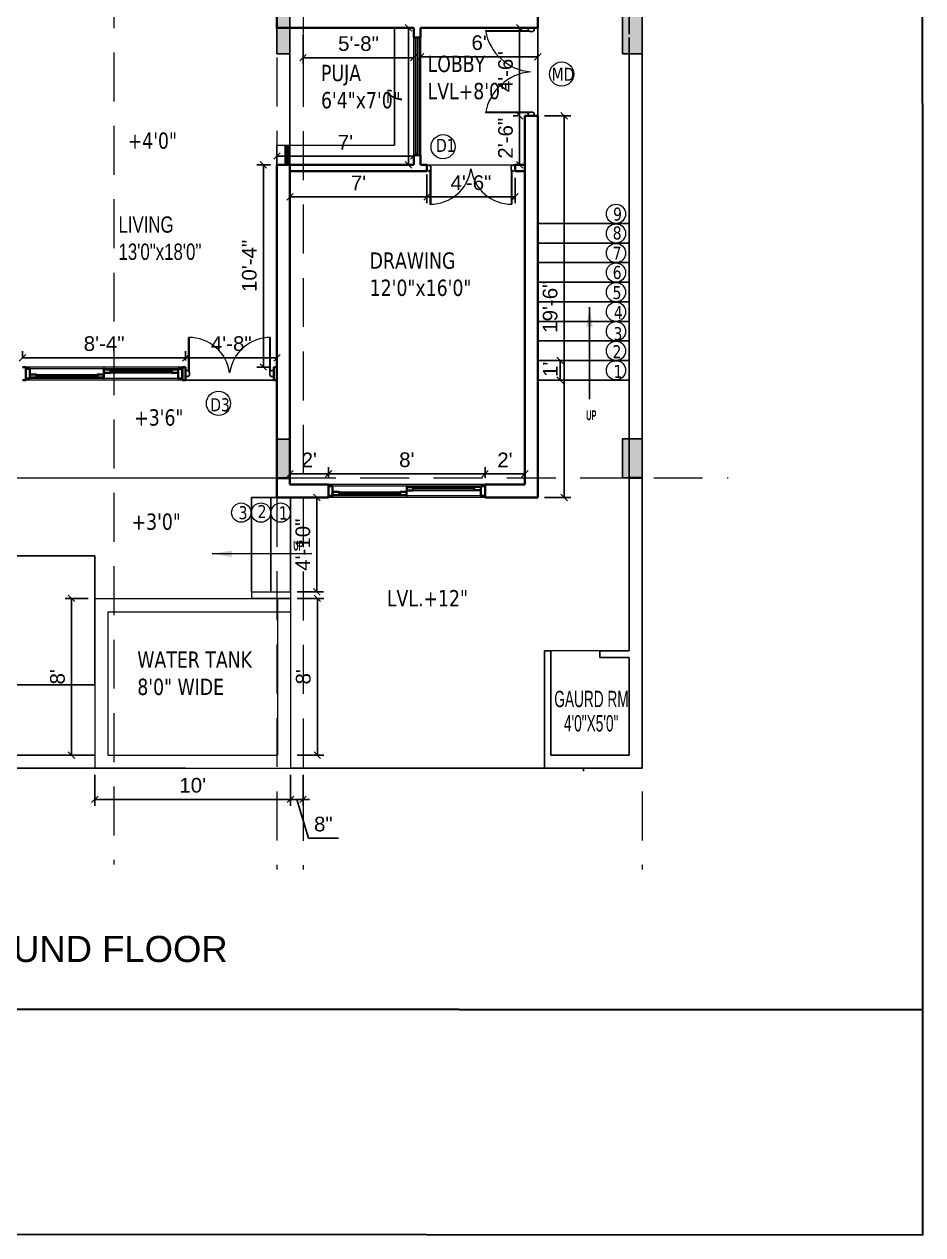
# Model space of a CAD drawing. Header units: inches. Extents: x 127248 to 130601, y 247968 to 250486.
# Drawn here: x 128911 to 129462, y 249098 to 249840 of the extents above; entities that cross this region are included whole.
import ezdxf

# ---------------------------------------------------------------- set-up
doc = ezdxf.new("R2010")
doc.units = ezdxf.units.IN
doc.header["$LTSCALE"] = 10
doc.header["$MEASUREMENT"] = 0
doc.header["$PDMODE"] = 35
doc.linetypes.add('DASHED2', pattern=[0.375, 0.25, -0.125])
doc.layers.get('0').update_dxf_attribs({"linetype": 'CONTINUOUS'})
doc.layers.get('Defpoints').update_dxf_attribs({"linetype": 'CONTINUOUS'})
doc.layers.add('dimn', color=250, linetype='CONTINUOUS')
doc.layers.add('PRESENT', color=254, linetype='CONTINUOUS')
doc.layers.add('DOOR', color=7, linetype='CONTINUOUS', lineweight=15, true_color=0x994d00)
for name, color, linetype, lineweight in [('elevation wall', 255, 'CONTINUOUS', 5), ('FACE LINE', 254, 'CONTINUOUS', 15), ('FORMATE LINE', 78, 'CONTINUOUS', 70), ('Frame', 35, 'CONTINUOUS', 25), ('l. trees plan', 94, 'CONTINUOUS', 18), ('TEXT', 254, 'CONTINUOUS', 25), ('wall final', 7, 'CONTINUOUS', 35), ('WALL HATCH', 250, 'CONTINUOUS', 35), ('walls', 7, 'CONTINUOUS', 15), ('window', 150, 'CONTINUOUS', 15)]:
    doc.layers.add(name, color=color, linetype=linetype, lineweight=lineweight)
doc.styles.add('10', font='arial.ttf', dxfattribs={"height": 9})
doc.styles.add('atul', font='arial.ttf', dxfattribs={"height": 3})
doc.styles.add('SANJAY', font='impact.ttf', dxfattribs={"width": 0.9, "height": 18})
doc.dimstyles.new('FOOTING', dxfattribs={"dimscale": 4, "dimtxt": 18, "dimasz": 3, "dimexe": 1, "dimexo": 1, "dimgap": 2, "dimtad": 1, "dimdec": 0, "dimzin": 0, "dimdsep": 46, "dimlunit": 4, "dimtxsty": 'SANJAY', "dimblk": 'ARCHTICK', "dimcen": 0.09, "dimclrd": 8, "dimclre": 8, "dimclrt": 7, "dimaunit": 1, "dimazin": 0, "dimtfac": 1, "dimtdec": 0, "dimtofl": 0, "dimtmove": 0, "dimatfit": 0, "dimfxl": 1, "dimtolj": 1, "dimtzin": 0, "dimlwd": -1, "dimlwe": -1, "dimarcsym": 0})

# ---------------------------------------------------------------- blocks, each defined once
blk = doc.blocks.new('_ArchTick')
at = {"color": 0, "const_width": 0.15}
blk.add_lwpolyline([(-0.5, -0.5), (0.5, 0.5)], dxfattribs=at)
blk = doc.blocks.new('_Oblique')
at = {"color": 0, "linetype": 'ByBlock', "lineweight": -2}
blk.add_line((-0.5, -0.5), (0.5, 0.5), dxfattribs=at)
blk = doc.blocks.new('*D83')
at = {"layer": 'Defpoints', "color": 0, "transparency": 16777216}
for p in [(129225.57, 249633.72), (129239.3, 249633.72), (129225.57, 249621.72)]:
    blk.add_point(p, dxfattribs=at)
at = {"layer": 'dimn', "color": 8, "transparency": 16777216}
for p, q in [((129229.57, 249633.72), (129243.3, 249633.72)), ((129239.3, 249621.72), (129239.3, 249633.72)), ((129229.57, 249621.72), (129243.3, 249621.72))]:
    blk.add_line(p, q, dxfattribs=at)
at = {"layer": 'dimn', "color": 8, "transparency": 16777216, "xscale": 4, "yscale": 4, "zscale": 4}
for p, rotation in [((129239.3, 249633.72), 90), ((129239.3, 249621.72), 270)]:
    blk.add_blockref('_Oblique', p, dxfattribs=dict(at, rotation=rotation))
at = {"layer": 'dimn', "color": 181, "transparency": 16777216, "insert": (129233.27, 249628.31), "char_height": 9, "attachment_point": 5, "rotation": 90, "style": '10'}
blk.add_mtext("\\A1;1'", dxfattribs=at)
blk = doc.blocks.new('frame')
at = {"layer": 'Frame'}
for p, q in [((127209.08, 247586.17), (127209.08, 247583.17)), ((127209.58, 247586.17), (127209.08, 247586.17)), ((127209.58, 247583.17), (127209.08, 247583.17)), ((127209.58, 247586.67), (127209.58, 247586.17)), ((127209.58, 247586.67), (127211.08, 247586.67)), ((127209.58, 247583.17), (127209.58, 247582.67)), ((127211.08, 247582.67), (127209.58, 247582.67)), ((127211.08, 247586.67), (127211.08, 247585.92)), ((127211.08, 247585.92), (127211.58, 247585.92)), ((127211.08, 247583.42), (127211.08, 247582.67)), ((127211.08, 247583.42), (127211.58, 247583.42)), ((127211.58, 247585.92), (127211.58, 247583.42))]:
    blk.add_line(p, q, dxfattribs=at)
blk = doc.blocks.new('*D198')
at = {"layer": 'Defpoints', "color": 0, "transparency": 16777216}
for p in [(129081.57, 249837.72), (129149.57, 249837.72), (129149.57, 249819.38)]:
    blk.add_point(p, dxfattribs=at)
at = {"layer": 'dimn', "color": 8, "transparency": 16777216}
for p, q in [((129081.57, 249833.72), (129081.57, 249815.38)), ((129149.57, 249833.72), (129149.57, 249815.38)), ((129081.57, 249819.38), (129149.57, 249819.38))]:
    blk.add_line(p, q, dxfattribs=at)
at = {"layer": 'dimn', "color": 8, "transparency": 16777216, "xscale": 4, "yscale": 4, "zscale": 4, "rotation": 180}
blk.add_blockref('_Oblique', (129081.57, 249819.38), dxfattribs=at)
at = {"layer": 'dimn', "color": 8, "transparency": 16777216, "xscale": 4, "yscale": 4, "zscale": 4}
blk.add_blockref('_Oblique', (129149.57, 249819.38), dxfattribs=at)
at = {"layer": 'dimn', "color": 181, "transparency": 16777216, "insert": (129115.57, 249827.98), "char_height": 9, "attachment_point": 5, "style": '10'}
blk.add_mtext('\\A1;5\'-8"', dxfattribs=at)
blk = doc.blocks.new('*D199')
at = {"layer": 'Defpoints', "color": 0, "transparency": 16777216}
for p in [(129153.57, 249837.72), (129225.57, 249837.72), (129225.57, 249819.95)]:
    blk.add_point(p, dxfattribs=at)
at = {"layer": 'dimn', "color": 8, "transparency": 16777216}
for p, q in [((129153.57, 249833.72), (129153.57, 249815.95)), ((129225.57, 249833.72), (129225.57, 249815.95)), ((129153.57, 249819.95), (129225.57, 249819.95))]:
    blk.add_line(p, q, dxfattribs=at)
at = {"layer": 'dimn', "color": 8, "transparency": 16777216, "xscale": 4, "yscale": 4, "zscale": 4, "rotation": 180}
blk.add_blockref('_Oblique', (129153.57, 249819.95), dxfattribs=at)
at = {"layer": 'dimn', "color": 8, "transparency": 16777216, "xscale": 4, "yscale": 4, "zscale": 4}
blk.add_blockref('_Oblique', (129225.57, 249819.95), dxfattribs=at)
at = {"layer": 'dimn', "color": 181, "transparency": 16777216, "insert": (129189.57, 249828.54), "char_height": 9, "attachment_point": 5, "style": '10'}
blk.add_mtext("\\A1;6'", dxfattribs=at)
blk = doc.blocks.new('*D200')
at = {"layer": 'Defpoints', "color": 0, "transparency": 16777216}
for p in [(129073.57, 249753.72), (129157.57, 249751.72), (129157.57, 249734.13)]:
    blk.add_point(p, dxfattribs=at)
at = {"layer": 'dimn', "color": 8, "transparency": 16777216}
for p, q in [((129073.57, 249749.72), (129073.57, 249730.13)), ((129157.57, 249747.72), (129157.57, 249730.13)), ((129073.57, 249734.13), (129157.57, 249734.13))]:
    blk.add_line(p, q, dxfattribs=at)
at = {"layer": 'dimn', "color": 8, "transparency": 16777216, "xscale": 4, "yscale": 4, "zscale": 4, "rotation": 180}
blk.add_blockref('_Oblique', (129073.57, 249734.13), dxfattribs=at)
at = {"layer": 'dimn', "color": 8, "transparency": 16777216, "xscale": 4, "yscale": 4, "zscale": 4}
blk.add_blockref('_Oblique', (129157.57, 249734.13), dxfattribs=at)
at = {"layer": 'dimn', "color": 181, "transparency": 16777216, "insert": (129115.57, 249742.63), "char_height": 9, "attachment_point": 5, "style": '10'}
blk.add_mtext("\\A1;7'", dxfattribs=at)
blk = doc.blocks.new('*D201')
at = {"layer": 'Defpoints', "color": 0, "transparency": 16777216}
for p in [(129157.57, 249750.32), (129211.57, 249749.72), (129211.57, 249734.11)]:
    blk.add_point(p, dxfattribs=at)
at = {"layer": 'dimn', "color": 8, "transparency": 16777216}
for p, q in [((129157.57, 249746.32), (129157.57, 249730.11)), ((129211.57, 249745.72), (129211.57, 249730.11)), ((129157.57, 249734.11), (129211.57, 249734.11))]:
    blk.add_line(p, q, dxfattribs=at)
at = {"layer": 'dimn', "color": 8, "transparency": 16777216, "xscale": 4, "yscale": 4, "zscale": 4, "rotation": 180}
blk.add_blockref('_Oblique', (129157.57, 249734.11), dxfattribs=at)
at = {"layer": 'dimn', "color": 8, "transparency": 16777216, "xscale": 4, "yscale": 4, "zscale": 4}
blk.add_blockref('_Oblique', (129211.57, 249734.11), dxfattribs=at)
at = {"layer": 'dimn', "color": 181, "transparency": 16777216, "insert": (129184.57, 249742.71), "char_height": 9, "attachment_point": 5, "style": '10'}
blk.add_mtext('\\A1;4\'-6"', dxfattribs=at)
blk = doc.blocks.new('*D202')
at = {"layer": 'Defpoints', "color": 0, "transparency": 16777216}
for p in [(129214.39, 249783.72), (129217.57, 249783.72), (129217.57, 249753.72)]:
    blk.add_point(p, dxfattribs=at)
at = {"layer": 'dimn', "color": 8, "transparency": 16777216}
for p, q in [((129213.57, 249783.72), (129210.39, 249783.72)), ((129214.39, 249753.72), (129214.39, 249783.72)), ((129213.57, 249753.72), (129210.39, 249753.72))]:
    blk.add_line(p, q, dxfattribs=at)
at = {"layer": 'dimn', "color": 8, "transparency": 16777216, "xscale": 4, "yscale": 4, "zscale": 4}
for p, rotation in [((129214.39, 249783.72), 90), ((129214.39, 249753.72), 270)]:
    blk.add_blockref('_Oblique', p, dxfattribs=dict(at, rotation=rotation))
at = {"layer": 'dimn', "color": 181, "transparency": 16777216, "insert": (129205.79, 249769.99), "char_height": 9, "attachment_point": 5, "rotation": 90, "style": '10'}
blk.add_mtext('\\A1;2\'-6"', dxfattribs=at)
blk = doc.blocks.new('*D203')
at = {"layer": 'Defpoints', "color": 0, "transparency": 16777216}
for p in [(129214.39, 249837.72), (129217.57, 249837.72), (129217.57, 249783.72)]:
    blk.add_point(p, dxfattribs=at)
at = {"layer": 'dimn', "color": 8, "transparency": 16777216}
for p, q in [((129213.57, 249837.72), (129210.39, 249837.72)), ((129214.39, 249783.72), (129214.39, 249837.72)), ((129213.57, 249783.72), (129210.39, 249783.72))]:
    blk.add_line(p, q, dxfattribs=at)
at = {"layer": 'dimn', "color": 8, "transparency": 16777216, "xscale": 4, "yscale": 4, "zscale": 4}
for p, rotation in [((129214.39, 249837.72), 90), ((129214.39, 249783.72), 270)]:
    blk.add_blockref('_Oblique', p, dxfattribs=dict(at, rotation=rotation))
at = {"layer": 'dimn', "color": 181, "transparency": 16777216, "insert": (129205.79, 249810.72), "char_height": 9, "attachment_point": 5, "rotation": 90, "style": '10'}
blk.add_mtext('\\A1;4\'-6"', dxfattribs=at)
blk = doc.blocks.new('*D204')
at = {"layer": 'Defpoints', "color": 0, "transparency": 16777216}
for p in [(129009.57, 249635.42), (128909.57, 249630.95), (129009.57, 249629.72)]:
    blk.add_point(p, dxfattribs=at)
at = {"layer": 'dimn', "color": 8, "transparency": 16777216}
for p, q in [((128909.57, 249634.95), (128909.57, 249639.42)), ((128909.57, 249635.42), (129009.57, 249635.42)), ((129009.57, 249633.72), (129009.57, 249639.42))]:
    blk.add_line(p, q, dxfattribs=at)
at = {"layer": 'dimn', "color": 8, "transparency": 16777216, "xscale": 4, "yscale": 4, "zscale": 4, "rotation": 180}
blk.add_blockref('_Oblique', (128909.57, 249635.42), dxfattribs=at)
at = {"layer": 'dimn', "color": 8, "transparency": 16777216, "xscale": 4, "yscale": 4, "zscale": 4}
blk.add_blockref('_Oblique', (129009.57, 249635.42), dxfattribs=at)
at = {"layer": 'dimn', "color": 181, "transparency": 16777216, "insert": (128959.57, 249644.02), "char_height": 9, "attachment_point": 5, "style": '10'}
blk.add_mtext('\\A1;8\'-4"', dxfattribs=at)
blk = doc.blocks.new('*D205')
at = {"layer": 'Defpoints', "color": 0, "transparency": 16777216}
for p in [(129065.57, 249635.42), (129009.57, 249629.72), (129065.57, 249626.77)]:
    blk.add_point(p, dxfattribs=at)
at = {"layer": 'dimn', "color": 8, "transparency": 16777216}
for p, q in [((129009.57, 249633.72), (129009.57, 249639.42)), ((129009.57, 249635.42), (129065.57, 249635.42)), ((129065.57, 249630.77), (129065.57, 249639.42))]:
    blk.add_line(p, q, dxfattribs=at)
at = {"layer": 'dimn', "color": 8, "transparency": 16777216, "xscale": 4, "yscale": 4, "zscale": 4, "rotation": 180}
blk.add_blockref('_Oblique', (129009.57, 249635.42), dxfattribs=at)
at = {"layer": 'dimn', "color": 8, "transparency": 16777216, "xscale": 4, "yscale": 4, "zscale": 4}
blk.add_blockref('_Oblique', (129065.57, 249635.42), dxfattribs=at)
at = {"layer": 'dimn', "color": 181, "transparency": 16777216, "insert": (129037.57, 249644.02), "char_height": 9, "attachment_point": 5, "style": '10'}
blk.add_mtext('\\A1;4\'-8"', dxfattribs=at)
blk = doc.blocks.new('*D206')
at = {"layer": 'Defpoints', "color": 0, "transparency": 16777216}
for p in [(129057.26, 249753.72), (129065.57, 249753.72), (129065.57, 249629.72)]:
    blk.add_point(p, dxfattribs=at)
at = {"layer": 'dimn', "color": 8, "transparency": 16777216}
for p, q in [((129061.57, 249753.72), (129053.26, 249753.72)), ((129057.26, 249629.72), (129057.26, 249753.72)), ((129061.57, 249629.72), (129053.26, 249629.72))]:
    blk.add_line(p, q, dxfattribs=at)
at = {"layer": 'dimn', "color": 8, "transparency": 16777216, "xscale": 4, "yscale": 4, "zscale": 4}
for p, rotation in [((129057.26, 249753.72), 90), ((129057.26, 249629.72), 270)]:
    blk.add_blockref('_Oblique', p, dxfattribs=dict(at, rotation=rotation))
at = {"layer": 'dimn', "color": 181, "transparency": 16777216, "insert": (129048.66, 249691.72), "char_height": 9, "attachment_point": 5, "rotation": 90, "style": '10'}
blk.add_mtext('\\A1;10\'-4"', dxfattribs=at)
blk = doc.blocks.new('*D207')
at = {"layer": 'Defpoints', "color": 0, "transparency": 16777216}
for p in [(129149.57, 249837.72), (129146.21, 249753.72), (129149.57, 249753.72)]:
    blk.add_point(p, dxfattribs=at)
at = {"layer": 'dimn', "color": 8, "transparency": 16777216}
for p, q in [((129145.57, 249837.72), (129142.21, 249837.72)), ((129146.21, 249837.72), (129146.21, 249753.72)), ((129145.57, 249753.72), (129142.21, 249753.72))]:
    blk.add_line(p, q, dxfattribs=at)
at = {"layer": 'dimn', "color": 8, "transparency": 16777216, "xscale": 4, "yscale": 4, "zscale": 4}
for p, rotation in [((129146.21, 249837.72), 90), ((129146.21, 249753.72), 270)]:
    blk.add_blockref('_Oblique', p, dxfattribs=dict(at, rotation=rotation))
at = {"layer": 'dimn', "color": 181, "transparency": 16777216, "insert": (129137.71, 249795.72), "char_height": 9, "attachment_point": 5, "rotation": 90, "style": '10'}
blk.add_mtext("\\A1;7'", dxfattribs=at)
blk = doc.blocks.new('*D208')
at = {"layer": 'Defpoints', "color": 0, "transparency": 16777216}
for p in [(129065.57, 249753.72), (129149.57, 249759.07), (129149.57, 249753.72)]:
    blk.add_point(p, dxfattribs=at)
at = {"layer": 'dimn', "color": 8, "transparency": 16777216}
for p, q in [((129065.57, 249757.72), (129065.57, 249763.07)), ((129149.57, 249757.72), (129149.57, 249763.07)), ((129065.57, 249759.07), (129149.57, 249759.07))]:
    blk.add_line(p, q, dxfattribs=at)
at = {"layer": 'dimn', "color": 8, "transparency": 16777216, "xscale": 4, "yscale": 4, "zscale": 4, "rotation": 180}
blk.add_blockref('_Oblique', (129065.57, 249759.07), dxfattribs=at)
at = {"layer": 'dimn', "color": 8, "transparency": 16777216, "xscale": 4, "yscale": 4, "zscale": 4}
blk.add_blockref('_Oblique', (129149.57, 249759.07), dxfattribs=at)
at = {"layer": 'dimn', "color": 181, "transparency": 16777216, "insert": (129107.57, 249767.57), "char_height": 9, "attachment_point": 5, "style": '10'}
blk.add_mtext("\\A1;7'", dxfattribs=at)
blk = doc.blocks.new('*D209')
at = {"layer": 'Defpoints', "color": 0, "transparency": 16777216}
for p in [(129097.21, 249564.24), (129073.57, 249557.72), (129097.21, 249557.72)]:
    blk.add_point(p, dxfattribs=at)
at = {"layer": 'dimn', "color": 8, "transparency": 16777216}
for p, q in [((129073.57, 249561.72), (129073.57, 249568.24)), ((129097.21, 249561.72), (129097.21, 249568.24)), ((129073.57, 249564.24), (129097.21, 249564.24))]:
    blk.add_line(p, q, dxfattribs=at)
at = {"layer": 'dimn', "color": 8, "transparency": 16777216, "xscale": 4, "yscale": 4, "zscale": 4, "rotation": 180}
blk.add_blockref('_Oblique', (129073.57, 249564.24), dxfattribs=at)
at = {"layer": 'dimn', "color": 8, "transparency": 16777216, "xscale": 4, "yscale": 4, "zscale": 4}
blk.add_blockref('_Oblique', (129097.21, 249564.24), dxfattribs=at)
at = {"layer": 'dimn', "color": 181, "transparency": 16777216, "insert": (129085.39, 249572.76), "char_height": 9, "attachment_point": 5, "style": '10'}
blk.add_mtext("\\A1;2'", dxfattribs=at)
blk = doc.blocks.new('*D210')
at = {"layer": 'Defpoints', "color": 0, "transparency": 16777216}
for p in [(129193.21, 249564.24), (129097.21, 249557.72), (129193.21, 249557.72)]:
    blk.add_point(p, dxfattribs=at)
at = {"layer": 'dimn', "color": 8, "transparency": 16777216}
for p, q in [((129097.21, 249561.72), (129097.21, 249568.24)), ((129193.21, 249561.72), (129193.21, 249568.24)), ((129097.21, 249564.24), (129193.21, 249564.24))]:
    blk.add_line(p, q, dxfattribs=at)
at = {"layer": 'dimn', "color": 8, "transparency": 16777216, "xscale": 4, "yscale": 4, "zscale": 4, "rotation": 180}
blk.add_blockref('_Oblique', (129097.21, 249564.24), dxfattribs=at)
at = {"layer": 'dimn', "color": 8, "transparency": 16777216, "xscale": 4, "yscale": 4, "zscale": 4}
blk.add_blockref('_Oblique', (129193.21, 249564.24), dxfattribs=at)
at = {"layer": 'dimn', "color": 181, "transparency": 16777216, "insert": (129145.21, 249572.84), "char_height": 9, "attachment_point": 5, "style": '10'}
blk.add_mtext("\\A1;8'", dxfattribs=at)
blk = doc.blocks.new('*D211')
at = {"layer": 'Defpoints', "color": 0, "transparency": 16777216}
for p in [(129217.57, 249564.24), (129193.21, 249557.72), (129217.57, 249557.72)]:
    blk.add_point(p, dxfattribs=at)
at = {"layer": 'dimn', "color": 8, "transparency": 16777216}
for p, q in [((129193.21, 249561.72), (129193.21, 249568.24)), ((129217.57, 249561.72), (129217.57, 249568.24)), ((129193.21, 249564.24), (129217.57, 249564.24))]:
    blk.add_line(p, q, dxfattribs=at)
at = {"layer": 'dimn', "color": 8, "transparency": 16777216, "xscale": 4, "yscale": 4, "zscale": 4, "rotation": 180}
blk.add_blockref('_Oblique', (129193.21, 249564.24), dxfattribs=at)
at = {"layer": 'dimn', "color": 8, "transparency": 16777216, "xscale": 4, "yscale": 4, "zscale": 4}
blk.add_blockref('_Oblique', (129217.57, 249564.24), dxfattribs=at)
at = {"layer": 'dimn', "color": 181, "transparency": 16777216, "insert": (129205.39, 249572.76), "char_height": 9, "attachment_point": 5, "style": '10'}
blk.add_mtext("\\A1;2'", dxfattribs=at)
blk = doc.blocks.new('*D212')
at = {"layer": 'Defpoints', "color": 0, "transparency": 16777216}
for p in [(129075.71, 249549.72), (129073.89, 249491.89), (129090.08, 249491.89)]:
    blk.add_point(p, dxfattribs=at)
at = {"layer": 'dimn', "color": 8, "transparency": 16777216}
for p, q in [((129079.71, 249549.72), (129094.08, 249549.72)), ((129090.08, 249549.72), (129090.08, 249491.89)), ((129077.89, 249491.89), (129094.08, 249491.89))]:
    blk.add_line(p, q, dxfattribs=at)
at = {"layer": 'dimn', "color": 8, "transparency": 16777216, "xscale": 4, "yscale": 4, "zscale": 4}
for p, rotation in [((129090.08, 249549.72), 90), ((129090.08, 249491.89), 270)]:
    blk.add_blockref('_Oblique', p, dxfattribs=dict(at, rotation=rotation))
at = {"layer": 'dimn', "color": 181, "transparency": 16777216, "insert": (129081.49, 249520.8), "char_height": 9, "attachment_point": 5, "rotation": 90, "style": '10'}
blk.add_mtext('\\A1;4\'-10"', dxfattribs=at)
blk = doc.blocks.new('*D213')
at = {"layer": 'Defpoints', "color": 0, "transparency": 16777216}
for p in [(129073.89, 249487.89), (129073.89, 249391.72), (129090.35, 249391.72)]:
    blk.add_point(p, dxfattribs=at)
at = {"layer": 'dimn', "color": 8, "transparency": 16777216}
for p, q in [((129077.89, 249487.89), (129094.35, 249487.89)), ((129090.35, 249487.89), (129090.35, 249391.72)), ((129077.89, 249391.72), (129094.35, 249391.72))]:
    blk.add_line(p, q, dxfattribs=at)
at = {"layer": 'dimn', "color": 8, "transparency": 16777216, "xscale": 4, "yscale": 4, "zscale": 4}
for p, rotation in [((129090.35, 249487.89), 90), ((129090.35, 249391.72), 270)]:
    blk.add_blockref('_Oblique', p, dxfattribs=dict(at, rotation=rotation))
at = {"layer": 'dimn', "color": 181, "transparency": 16777216, "insert": (129081.75, 249439.8), "char_height": 9, "attachment_point": 5, "rotation": 90, "style": '10'}
blk.add_mtext("\\A1;8'", dxfattribs=at)
blk = doc.blocks.new('*D258')
at = {"layer": 'Defpoints', "color": 0, "transparency": 16777216}
for p in [(129225.57, 249783.72), (129225.57, 249549.72), (129241.73, 249549.72)]:
    blk.add_point(p, dxfattribs=at)
at = {"layer": 'dimn', "color": 8, "transparency": 16777216}
for p, q in [((129229.57, 249783.72), (129245.73, 249783.72)), ((129241.73, 249783.72), (129241.73, 249549.72)), ((129229.57, 249549.72), (129245.73, 249549.72))]:
    blk.add_line(p, q, dxfattribs=at)
at = {"layer": 'dimn', "color": 8, "transparency": 16777216, "xscale": 4, "yscale": 4, "zscale": 4}
for p, rotation in [((129241.73, 249783.72), 90), ((129241.73, 249549.72), 270)]:
    blk.add_blockref('_Oblique', p, dxfattribs=dict(at, rotation=rotation))
at = {"layer": 'dimn', "color": 181, "transparency": 16777216, "insert": (129233.13, 249666.72), "char_height": 9, "attachment_point": 5, "rotation": 90, "style": '10'}
blk.add_mtext('\\A1;19\'-6"', dxfattribs=at)
blk = doc.blocks.new('25')
at = {"layer": 'dimn'}
h = blk.add_hatch(color=1, dxfattribs=at)
h.set_gradient(color1=(255, 0, 0), color2=(209, 0, 0), one_color=1, tint=0.41)
h.paths.add_polyline_path([(123975.35, 250765.5), (123983.35, 250765.5), (123983.35, 250789.5), (123975.35, 250789.5)])
blk.add_lwpolyline([(123975.35, 250765.5), (123983.35, 250765.5), (123983.35, 250789.5), (123975.35, 250789.5)], close=True, dxfattribs=at)
blk = doc.blocks.new('E')
at = {"layer": 'dimn'}
h = blk.add_hatch(color=1, dxfattribs=at)
h.set_gradient(color1=(255, 0, 0), color2=(209, 0, 0), one_color=1, tint=0.41)
h.paths.add_polyline_path([(128339.72, 250887.29), (128351.72, 250887.29), (128351.72, 250911.29), (128339.72, 250911.29)])
blk.add_lwpolyline([(128339.72, 250887.29), (128351.72, 250887.29), (128351.72, 250911.29), (128339.72, 250911.29)], close=True, dxfattribs=at)
blk = doc.blocks.new('32')
at = {"layer": 'WALL HATCH'}
blk.add_line((128054.16, 250820.35), (128062.16, 250820.35), dxfattribs=at)
at = {"layer": 'dimn'}
for name, p in [('25', (4078.81, 315.03)), ('E', (-73.56, 193.24)), ('25', (4078.81, 54.85)), ('E', (-73.56, -66.76))]:
    blk.add_blockref(name, p, dxfattribs=at)
blk = doc.blocks.new('*D285')
at = {"layer": 'Defpoints', "color": 0, "transparency": 16777216}
for p in [(128939.62, 249487.89), (128953.89, 249487.89), (128953.89, 249391.72)]:
    blk.add_point(p, dxfattribs=at)
at = {"layer": 'dimn', "color": 8, "transparency": 16777216}
for p, q in [((128949.89, 249487.89), (128935.62, 249487.89)), ((128939.62, 249391.72), (128939.62, 249487.89)), ((128949.89, 249391.72), (128935.62, 249391.72))]:
    blk.add_line(p, q, dxfattribs=at)
at = {"layer": 'dimn', "color": 8, "transparency": 16777216, "xscale": 4, "yscale": 4, "zscale": 4}
for p, rotation in [((128939.62, 249487.89), 90), ((128939.62, 249391.72), 270)]:
    blk.add_blockref('_Oblique', p, dxfattribs=dict(at, rotation=rotation))
at = {"layer": 'dimn', "color": 181, "transparency": 16777216, "insert": (128931.02, 249439.8), "char_height": 9, "attachment_point": 5, "rotation": 90, "style": '10'}
blk.add_mtext("\\A1;8'", dxfattribs=at)
blk = doc.blocks.new('*D286')
at = {"layer": 'Defpoints', "color": 0, "transparency": 16777216}
for p in [(128953.89, 249383.72), (129073.89, 249383.72), (129073.89, 249364.64)]:
    blk.add_point(p, dxfattribs=at)
at = {"layer": 'dimn', "color": 8, "transparency": 16777216}
for p, q in [((128953.89, 249379.72), (128953.89, 249360.64)), ((129073.89, 249379.72), (129073.89, 249360.64)), ((128953.89, 249364.64), (129073.89, 249364.64))]:
    blk.add_line(p, q, dxfattribs=at)
at = {"layer": 'dimn', "color": 8, "transparency": 16777216, "xscale": 4, "yscale": 4, "zscale": 4, "rotation": 180}
blk.add_blockref('_Oblique', (128953.89, 249364.64), dxfattribs=at)
at = {"layer": 'dimn', "color": 8, "transparency": 16777216, "xscale": 4, "yscale": 4, "zscale": 4}
blk.add_blockref('_Oblique', (129073.89, 249364.64), dxfattribs=at)
at = {"layer": 'dimn', "color": 181, "transparency": 16777216, "insert": (129013.89, 249373.23), "char_height": 9, "attachment_point": 5, "style": '10'}
blk.add_mtext("\\A1;10'", dxfattribs=at)
blk = doc.blocks.new('*D287')
at = {"layer": 'Defpoints', "color": 0, "transparency": 16777216}
for p in [(129073.89, 249383.72), (129081.57, 249383.72), (129081.57, 249364.64)]:
    blk.add_point(p, dxfattribs=at)
at = {"layer": 'dimn', "color": 8, "transparency": 16777216}
for p, q in [((129073.89, 249379.72), (129073.89, 249360.64)), ((129081.57, 249379.72), (129081.57, 249360.64)), ((129073.89, 249364.64), (129069.89, 249364.64)), ((129073.89, 249364.64), (129081.57, 249364.64)), ((129077.73, 249364.64), (129084.86, 249340.85)), ((129081.57, 249364.64), (129085.57, 249364.64)), ((129084.86, 249340.85), (129103.22, 249340.85))]:
    blk.add_line(p, q, dxfattribs=at)
at = {"layer": 'dimn', "color": 8, "transparency": 16777216, "xscale": 4, "yscale": 4, "zscale": 4}
blk.add_blockref('_Oblique', (129073.89, 249364.64), dxfattribs=at)
at = {"layer": 'dimn', "color": 8, "transparency": 16777216, "xscale": 4, "yscale": 4, "zscale": 4, "rotation": 180}
blk.add_blockref('_Oblique', (129081.57, 249364.64), dxfattribs=at)
at = {"layer": 'dimn', "color": 181, "transparency": 16777216, "insert": (129094.04, 249349.45), "char_height": 9, "attachment_point": 5, "style": '10'}
blk.add_mtext('\\A1;8"', dxfattribs=at)

msp = doc.modelspace()

# ---------------------------------------------------------------- linework, layer by layer
at = {"layer": 'dimn'}
msp.add_line((129065.57, 249549.72), (129049.89, 249549.72), dxfattribs=at)
at = {"layer": 'DOOR'}
for p, q in [((129220.4, 249835.86), (129193.42, 249835.86)), ((129220.4, 249835.39), (129193.42, 249835.39)), ((129220.4, 249786.04), (129193.42, 249786.04)), ((129220.4, 249785.57), (129193.42, 249785.57)), ((129159.42, 249750.56), (129159.42, 249729.57)), ((129159.89, 249750.56), (129159.89, 249729.57)), ((129209.24, 249750.56), (129209.24, 249729.57)), ((129209.71, 249750.56), (129209.71, 249729.57)), ((129011.42, 249626.88), (129011.42, 249647.86)), ((129011.89, 249626.88), (129011.89, 249647.86)), ((129061.24, 249626.88), (129061.24, 249647.86)), ((129061.71, 249626.88), (129061.71, 249647.86)), ((128963.4, 249628.11), (129001.12, 249628.11)), ((128918.01, 249625.22), (128955.52, 249625.22)), ((128918.01, 249623.22), (128955.52, 249623.22)), ((128963.4, 249626.11), (129001.12, 249626.11)), ((129103.65, 249553.22), (129141.17, 249553.22)), ((129149.04, 249556.11), (129186.76, 249556.11)), ((129149.04, 249554.11), (129186.76, 249554.11)), ((129103.65, 249551.22), (129141.17, 249551.22)), ((128953.89, 249487.89), (128953.89, 249383.72)), ((128953.89, 249487.72), (129073.89, 249487.72)), ((128961.89, 249487.89), (128961.89, 249487.72)), ((129049.89, 249491.89), (129073.89, 249491.89)), ((129049.89, 249491.89), (129049.89, 249487.89)), ((129049.89, 249487.89), (129073.89, 249487.89)), ((129073.89, 249487.89), (129049.89, 249487.89)), ((129065.89, 249487.89), (129065.89, 249391.72)), ((129073.89, 249491.89), (129073.89, 249487.89)), ((129073.89, 249487.89), (129073.89, 249383.72)), ((128961.89, 249479.72), (129073.89, 249479.72)), ((128961.89, 249479.72), (128961.89, 249391.72)), ((128961.89, 249391.72), (129065.89, 249391.72)), ((128953.89, 249383.72), (129073.89, 249383.72))]:
    msp.add_line(p, q, dxfattribs=at)
msp.add_lwpolyline([(129049.89, 249491.89), (129073.89, 249491.89)], dxfattribs=at)
for centre, radius, start, end in [((129223.93, 249841.64), 31.05, 190.72854, 264.76849), ((129223.93, 249779.79), 31.05, 95.23151, 169.27146), ((129159.66, 249754.71), 25.14, 269.44651, 352.09115), ((129209.47, 249754.71), 25.14, 187.90885, 270.55349), ((129011.66, 249622.72), 25.14, 7.90885, 90.55349), ((129061.47, 249622.72), 25.14, 89.44651, 172.09115)]:
    msp.add_arc(centre, radius, start, end, dxfattribs=at)
at = {"layer": 'elevation wall'}
for p, q in [((129007.57, 249629.72), (128911.57, 249629.72)), ((129007.57, 249629.72), (128911.57, 249629.72)), ((129007.57, 249629.72), (128911.57, 249629.72)), ((129007.57, 249628.72), (128911.57, 249628.72)), ((128959.47, 249629.72), (128959.47, 249621.72)), ((129007.57, 249622.72), (128911.57, 249622.72)), ((129007.57, 249621.72), (128911.57, 249621.72)), ((129007.57, 249621.72), (128911.57, 249621.72)), ((129007.57, 249621.72), (128911.57, 249621.72)), ((129193.21, 249557.72), (129097.21, 249557.72)), ((129193.21, 249557.72), (129097.21, 249557.72)), ((129193.21, 249557.72), (129097.21, 249557.72)), ((129193.21, 249556.72), (129097.21, 249556.72)), ((129145.11, 249557.72), (129145.11, 249549.72)), ((129193.21, 249550.72), (129097.21, 249550.72)), ((129193.21, 249549.72), (129097.21, 249549.72)), ((129193.21, 249549.72), (129097.21, 249549.72)), ((129193.21, 249549.72), (129097.21, 249549.72))]:
    msp.add_line(p, q, dxfattribs=at)
at = {"layer": 'FACE LINE', "color": 54, "linetype": 'DASHED2', "ltscale": 12, "true_color": 0xa8a800}
for p, q in [((128965.57, 250407.56), (128965.57, 249324.78)), ((129065.57, 250404.52), (129065.57, 249321.74)), ((129081.57, 250404.3), (129081.57, 249321.74)), ((129289.57, 250404.52), (129289.57, 249321.74)), ((128621.62, 249561.72), (129342.26, 249561.72))]:
    msp.add_line(p, q, dxfattribs=at)
at = {"layer": 'FACE LINE', "color": 0}
msp.add_line((129157.57, 249753.72), (129211.57, 249753.72), dxfattribs=at)
at = {"layer": 'FORMATE LINE', "lineweight": 30}
msp.add_lwpolyline([(128548.46, 250485.72), (128548.55, 249098.25), (129461.67, 249097.69), (129461.58, 250485.15)], close=True, dxfattribs=at)
at = {"layer": 'l. trees plan'}
msp.add_line((129263.57, 249455.72), (129233.57, 249455.72), dxfattribs=at)
at = {"layer": 'PRESENT', "color": 9}
for p, q in [((129281.57, 250037.72), (129281.57, 249833.72)), ((129289.57, 250037.72), (129289.57, 249383.72)), ((129073.57, 249753.72), (129073.57, 249837.72)), ((129137.57, 249765.72), (129137.57, 249837.72)), ((129225.57, 249837.72), (129225.57, 249783.72)), ((129149.57, 249831.72), (129149.57, 249759.72)), ((129153.57, 249831.72), (129153.57, 249759.72)), ((129281.57, 249831.72), (129281.57, 249455.72)), ((129065.57, 249753.72), (129065.57, 249765.72)), ((129070.57, 249753.72), (129070.57, 249765.72)), ((129071.57, 249753.72), (129071.57, 249765.72)), ((129072.57, 249753.72), (129072.57, 249765.72)), ((129225.57, 249717.72), (129281.57, 249717.72)), ((129225.57, 249705.72), (129281.57, 249705.72)), ((129225.57, 249693.72), (129281.57, 249693.72)), ((129225.57, 249681.72), (129281.57, 249681.72)), ((129225.57, 249669.72), (129281.57, 249669.72)), ((129225.57, 249657.72), (129281.57, 249657.72)), ((129225.57, 249645.72), (129281.57, 249645.72)), ((129225.57, 249633.72), (129281.57, 249633.72)), ((129009.57, 249621.72), (129063.57, 249621.72)), ((129225.57, 249621.72), (129281.57, 249621.72)), ((128909.57, 249561.72), (129065.57, 249561.54)), ((129049.89, 249549.72), (129049.89, 249491.89)), ((129061.89, 249550.02), (129061.89, 249491.89)), ((129073.89, 249550.02), (129073.89, 249491.89)), ((129229.57, 249455.72), (129229.57, 249383.72)), ((129229.57, 249455.72), (129233.57, 249455.72)), ((129233.57, 249455.72), (129233.57, 249391.72)), ((129263.57, 249455.72), (129263.57, 249451.72)), ((129263.57, 249455.72), (129281.57, 249455.72)), ((129263.57, 249451.72), (129281.57, 249451.72)), ((129281.57, 249451.72), (129281.57, 249391.72)), ((128709.57, 249391.72), (128953.89, 249391.72)), ((129233.57, 249391.72), (129281.57, 249391.72)), ((128701.57, 249383.72), (129009.57, 249383.72)), ((129073.89, 249383.72), (129229.57, 249383.72)), ((129229.57, 249383.72), (129289.57, 249383.72)), ((129253.57, 249381.9), (129253.57, 249383.72))]:
    msp.add_line(p, q, dxfattribs=at)
msp.add_lwpolyline([(128737.5, 249513.92), (128953.82, 249513.92), (128953.82, 249434.91), (128737.5, 249434.91)], close=True, dxfattribs=at)
at = {"layer": 'wall final'}
for points in [[(128911.57, 249622.72), (128914.09, 249622.72), (128914.09, 249628.72), (128911.57, 249628.72)], [(128959.5, 249626.11), (128963.4, 249626.11), (128963.4, 249628.11), (128959.5, 249628.11)], [(129005, 249628.22), (129001.1, 249628.22), (129001.1, 249626.22), (129005, 249626.22)], [(129007.54, 249628.72), (129005.02, 249628.72), (129005.02, 249622.72), (129007.54, 249622.72)], [(128914.11, 249623.22), (128918.01, 249623.22), (128918.01, 249625.22), (128914.11, 249625.22)], [(128955.52, 249623.22), (128959.42, 249623.22), (128959.42, 249625.22), (128955.52, 249625.22)], [(129097.21, 249550.72), (129099.73, 249550.72), (129099.73, 249556.72), (129097.21, 249556.72)], [(129099.75, 249551.22), (129103.65, 249551.22), (129103.65, 249553.22), (129099.75, 249553.22)], [(129141.17, 249551.22), (129145.07, 249551.22), (129145.07, 249553.22), (129141.17, 249553.22)], [(129145.15, 249554.11), (129149.04, 249554.11), (129149.04, 249556.11), (129145.15, 249556.11)], [(129190.64, 249556.22), (129186.55, 249556.22), (129186.55, 249554.22), (129190.64, 249554.22)], [(129193.19, 249556.72), (129190.67, 249556.72), (129190.67, 249550.72), (129193.19, 249550.72)]]:
    msp.add_lwpolyline(points, close=True, dxfattribs=at)
at = {"layer": 'WALL HATCH'}
for p, q in [((129065.57, 249845.72), (129065.57, 249837.72)), ((129225.57, 249837.72), (129225.57, 249845.72)), ((129065.57, 249837.72), (129065.57, 249837.72)), ((129065.57, 249837.72), (129149.57, 249837.72)), ((129149.57, 249831.72), (129149.57, 249837.72)), ((129153.57, 249837.72), (129225.57, 249837.72)), ((129153.57, 249831.72), (129153.57, 249837.72)), ((129149.57, 249831.72), (129153.57, 249831.72)), ((129217.57, 249783.72), (129225.57, 249783.72)), ((129217.57, 249557.72), (129217.57, 249783.72)), ((129225.57, 249549.72), (129225.57, 249783.72)), ((129065.57, 249753.72), (129149.57, 249753.72)), ((129065.57, 249753.72), (129065.57, 249549.72)), ((129073.57, 249557.72), (129073.57, 249753.72)), ((129149.57, 249753.72), (129149.57, 249759.72)), ((129149.57, 249759.72), (129153.57, 249759.72)), ((129153.57, 249753.72), (129153.57, 249759.72)), ((129153.57, 249753.72), (129157.57, 249753.72)), ((129157.57, 249753.72), (129157.57, 249749.72)), ((129211.57, 249753.72), (129217.57, 249753.72)), ((129211.57, 249753.72), (129211.57, 249749.72)), ((129073.57, 249749.72), (129157.57, 249749.72)), ((129211.57, 249749.72), (129217.57, 249749.72)), ((128911.57, 249629.72), (128909.57, 249629.72)), ((128911.57, 249621.72), (128911.57, 249629.72)), ((129007.57, 249621.72), (129007.57, 249629.72)), ((129009.57, 249629.72), (129007.57, 249629.72)), ((129009.57, 249621.72), (129009.57, 249629.72)), ((129063.57, 249621.72), (129063.57, 249629.72)), ((129063.57, 249629.72), (129065.57, 249629.72)), ((129065.57, 249621.72), (129065.57, 249629.72)), ((128911.57, 249621.72), (128909.57, 249621.72)), ((129009.57, 249621.72), (129007.57, 249621.72)), ((129063.57, 249621.72), (129065.57, 249621.72)), ((129281.57, 249561.72), (129289.57, 249561.72)), ((129073.57, 249557.72), (129097.21, 249557.72)), ((129097.21, 249549.72), (129097.21, 249557.72)), ((129097.21, 249549.72), (129097.21, 249557.72)), ((129193.21, 249557.72), (129217.57, 249557.72)), ((129193.21, 249549.72), (129193.21, 249557.72)), ((129097.21, 249549.72), (129065.57, 249549.72)), ((129193.21, 249549.72), (129225.57, 249549.72)), ((128548.46, 249236.14), (129461.58, 249235.58))]:
    msp.add_line(p, q, dxfattribs=at)
at = {"layer": 'WALL HATCH', "lineweight": 15}
for centre, radius in [((129240.14, 249809.34), 7.41), ((129167.47, 249764.8), 7.41), ((129273.5, 249723.63), 5.91), ((129273.5, 249711.63), 5.91), ((129273.5, 249699.63), 5.91), ((129273.5, 249687.63), 5.91), ((129273.5, 249675.63), 5.91), ((129273.5, 249663.63), 5.91), ((129273.5, 249651.63), 5.91), ((129273.5, 249639.63), 5.91), ((129273.5, 249627.71), 5.91), ((129029.71, 249607.47), 7.41), ((129043.67, 249540.45), 5.91), ((129055.81, 249540.45), 5.91), ((129067.88, 249540.45), 5.91)]:
    msp.add_circle(centre, radius, dxfattribs=at)
at = {"layer": 'walls'}
msp.add_line((129065.57, 249765.72), (129137.57, 249765.72), dxfattribs=at)
at = {"layer": 'walls', "color": 7}
for p, q in [((128911.57, 249621.72), (128911.57, 249629.72)), ((129007.57, 249621.72), (129007.57, 249629.72)), ((129097.21, 249549.72), (129097.21, 249557.72)), ((129193.21, 249549.72), (129193.21, 249557.72))]:
    msp.add_line(p, q, dxfattribs=at)
at = {"layer": 'window'}
for p, q in [((129150.57, 249831.72), (129150.57, 249759.72)), ((129151.57, 249831.72), (129151.57, 249759.72)), ((129152.57, 249831.72), (129152.57, 249759.72))]:
    msp.add_line(p, q, dxfattribs=at)
for points in [[(128963.4, 249626.11), (129001.12, 249626.11), (129001.12, 249628.11), (128963.4, 249628.11)], [(128963.4, 249627.01), (129001.12, 249627.01), (129001.12, 249627.61), (128963.4, 249627.61)], [(128963.4, 249627.31), (129001.12, 249627.31), (129001.12, 249627.51), (128963.4, 249627.51)], [(128918.01, 249625.22), (128955.52, 249625.22), (128955.52, 249623.22), (128918.01, 249623.22)], [(128918.01, 249624.32), (128955.52, 249624.32), (128955.52, 249623.72), (128918.01, 249623.72)], [(128918.01, 249624.02), (128955.52, 249624.02), (128955.52, 249623.82), (128918.01, 249623.82)], [(129103.65, 249553.22), (129141.17, 249553.22), (129141.17, 249551.22), (129103.65, 249551.22)], [(129103.65, 249552.32), (129141.17, 249552.32), (129141.17, 249551.72), (129103.65, 249551.72)], [(129149.04, 249554.11), (129186.76, 249554.11), (129186.76, 249556.11), (129149.04, 249556.11)], [(129149.04, 249555.01), (129186.76, 249555.01), (129186.76, 249555.61), (129149.04, 249555.61)], [(129149.04, 249555.31), (129186.76, 249555.31), (129186.76, 249555.51), (129149.04, 249555.51)], [(129103.65, 249552.02), (129141.17, 249552.02), (129141.17, 249551.82), (129103.65, 249551.82)]]:
    msp.add_lwpolyline(points, close=True, dxfattribs=at)

# ---------------------------------------------------------------- block references
at = {"layer": 'dimn'}
msp.add_blockref('32', (1011.41, -1258.81), dxfattribs=at)
at = {"layer": 'DOOR', "yscale": 0.928183188836556}
for p, xscale, zscale, rotation in [((-100582.37, 367911.04), 0.928183188836556, 0.928183188836556, 270), ((-100582.37, 131710.39), -0.928183188836556, 0.9281831888438316, 270), ((10936.24, 479429.65), -0.928183188836556, 0.9281831888438316, 180), ((247136.89, 479429.65), 0.928183188836556, 0.928183188836556, 180)]:
    msp.add_blockref('frame', p, dxfattribs=dict(at, xscale=xscale, zscale=zscale, rotation=rotation))
at = {"layer": 'DOOR', "xscale": 0.928183188836556, "yscale": 0.928183188836556, "zscale": 0.928183188836556}
msp.add_blockref('frame', (11084.24, 19947.78), dxfattribs=at)
at = {"layer": 'DOOR', "extrusion": (0, 0, -1), "xscale": 0.928183188836556, "yscale": 0.928183188836556, "zscale": -0.9281831888438316}
msp.add_blockref('frame', (-247284.89, 19947.78), dxfattribs=at)

# ---------------------------------------------------------------- texts
at = {"layer": 'dimn', "char_height": 8, "attachment_point": 1, "style": 'SANJAY'}
for s, insert, width in [('{\\fTahoma|b0|i0|c0|p34;MD}', (129234.04, 249813.2), 15.4316), ('{\\fTahoma|b0|i0|c0|p34;D1}', (129163.17, 249769.62), 15.4316), ('{\\fTahoma|b0|i0|c0|p34;9}', (129271.72, 249727.48), 10.3845), ('{\\fTahoma|b0|i0|c0|p34;8}', (129271.52, 249715.91), 10.3845), ('{\\fTahoma|b0|i0|c0|p34;7}', (129271.46, 249703.46), 10.3845), ('{\\fTahoma|b0|i0|c0|p34;6}', (129271.52, 249691.69), 10.3845), ('{\\fTahoma|b0|i0|c0|p34;5}', (129271.46, 249679.37), 10.3845), ('{\\fTahoma|b0|i0|c0|p34;4}', (129272.18, 249667.21), 10.3845), ('{\\fTahoma|b0|i0|c0|p34;3}', (129271.99, 249654.21), 10.3845), ('{\\fTahoma|b0|i0|c0|p34;2}', (129271.4, 249643.1), 10.3845), ('{\\fTahoma|b0|i0|c0|p34;1}', (129272.06, 249631.01), 10.3845), ('{\\fTahoma|b0|i0|c0|p34;D3}', (129024.71, 249610.59), 15.4316), ('{\\fTahoma|b0|i0|c0|p34;2}', (129053.74, 249545.11), 10.3845), ('{\\fTahoma|b0|i0|c0|p34;3}', (129042.08, 249544.41), 10.3845), ('{\\fTahoma|b0|i0|c0|p34;1}', (129066.78, 249544.24), 10.3845)]:
    msp.add_mtext(s, dxfattribs=dict(at, insert=insert, width=width))
at = {"layer": 'TEXT', "style": 'atul', "width": 0.6}
for s, p in [('GAURD RM', (129235.66, 249421.21)), ('4\'0"X5\'0"', (129241.6, 249406.28))]:
    msp.add_text(s, height=10, dxfattribs=at).set_placement(p)
at = {"layer": 'TEXT', "insert": (128769.62, 249280.94), "char_height": 16, "width": 287.0295, "attachment_point": 1, "style": 'atul'}
msp.add_mtext('UPPER GROUND FLOOR', dxfattribs=at)
at = {"layer": 'WALL HATCH', "style": 'SANJAY', "width": 0.6}
for p in [(129255.19, 249597.18), (129075.57, 249517.22)]:
    msp.add_text('UP', height=6, dxfattribs=at).set_placement(p)
at = {"layer": 'WALL HATCH', "char_height": 10, "attachment_point": 1, "style": 'SANJAY'}
for s, insert, width in [('{\\fTahoma|b0|i0|c0|p34;LOBBY\\PLVL+8\'0" }', (129157.97, 249820.6), 5.6906), ('{\\fTahoma|b0|i0|c0|p34;PUJA\\P6\'4"x7\'0"}', (129092.58, 249815.02), 5.6906), ('{\\fTahoma|b0|i0|c0|p34;+4\'0"\\fStylus BT|b0|i0|c0|p34; }', (128974.03, 249773.54), 5.6906), ('{\\fTechnic|b0|i0|c2|p2;LIVING 13\'0"x18\'0" }', (128968.39, 249722.08), 5.6906), ('{\\fTahoma|b0|i0|c0|p34;DRAWING\\P12\'0"x16\'0" }', (129122.42, 249699.99), 5.6906), ('{\\fTahoma|b0|i0|c0|p34;+3\'6"\\fStylus BT|b0|i0|c0|p34; }', (128978.02, 249603.82), 5.6906), ('{\\fTahoma|b0|i0|c0|p34;+3\'0"\\fStylus BT|b0|i0|c0|p34; }', (128976.4, 249539.93), 5.6906), ('{\\fTahoma|b0|i0|c0|p34;LVL.+12"\\fStylus BT|b0|i0|c0|p34; }', (129132.98, 249492.97), 5.6906), ('{\\fTahoma|b0|i0|c0|p34;WATER TANK \\P8\'0" WIDE}', (128979.93, 249455.32), 116.2245)]:
    msp.add_mtext(s, dxfattribs=dict(at, insert=insert, width=width))

# ---------------------------------------------------------------- dimensions: what is measured, and where the dimension line sits
at = {"layer": 'dimn'}
for base, p1, p2, override, picture, middle in [((129149.57, 249819.38), (129081.57, 249837.72), (129149.57, 249837.72), {"dimtxt": 9, "dimasz": 1, "dimgap": 1, "dimtxsty": '10', "dimblk": 'Oblique', "dimclrt": 181, "dimtfac": 2, "dimfxl": 0.18}, '*D198', (129115.57, 249827.98)), ((129225.57, 249819.95), (129153.57, 249837.72), (129225.57, 249837.72), {"dimtxt": 9, "dimasz": 1, "dimgap": 1, "dimtxsty": '10', "dimblk": 'Oblique', "dimclrt": 181, "dimtfac": 2, "dimfxl": 0.18}, '*D199', (129189.57, 249828.54)), ((129149.57, 249759.07), (129065.57, 249753.72), (129149.57, 249753.72), {"dimtxt": 9, "dimasz": 1, "dimgap": 1, "dimtxsty": '10', "dimblk": 'Oblique', "dimclrt": 181, "dimtfac": 2, "dimfxl": 0.18}, '*D208', (129107.57, 249767.57)), ((129157.57, 249734.13), (129073.57, 249753.72), (129157.57, 249751.72), {"dimtxt": 9, "dimasz": 1, "dimgap": 1, "dimtxsty": '10', "dimblk": 'Oblique', "dimclrt": 181, "dimtfac": 2, "dimfxl": 0.18}, '*D200', (129115.57, 249742.63)), ((129211.57, 249734.11), (129157.57, 249750.32), (129211.57, 249749.72), {"dimtxt": 9, "dimasz": 1, "dimgap": 1, "dimtxsty": '10', "dimblk": 'Oblique', "dimclrt": 181, "dimtfac": 2, "dimfxl": 0.18}, '*D201', (129184.57, 249742.71)), ((129009.57, 249635.42), (128909.57, 249630.95), (129009.57, 249629.72), {"dimtxt": 9, "dimasz": 1, "dimgap": 1, "dimtxsty": '10', "dimblk": 'Oblique', "dimclrt": 181, "dimtfac": 2, "dimfxl": 0.18}, '*D204', (128959.57, 249644.02)), ((129065.57, 249635.42), (129009.57, 249629.72), (129065.57, 249626.77), {"dimtxt": 9, "dimasz": 1, "dimgap": 1, "dimtxsty": '10', "dimblk": 'Oblique', "dimclrt": 181, "dimtfac": 2, "dimtmove": 1, "dimfxl": 0.18}, '*D205', (129037.57, 249644.02)), ((129097.21, 249564.24), (129073.57, 249557.72), (129097.21, 249557.72), {"dimtxt": 9, "dimasz": 1, "dimgap": 1, "dimtxsty": '10', "dimblk": 'Oblique', "dimclrt": 181, "dimtfac": 2, "dimfxl": 0.18}, '*D209', (129085.39, 249572.76)), ((129193.21, 249564.24), (129097.21, 249557.72), (129193.21, 249557.72), {"dimtxt": 9, "dimasz": 1, "dimgap": 1, "dimtxsty": '10', "dimblk": 'Oblique', "dimclrt": 181, "dimtfac": 2, "dimtmove": 1, "dimfxl": 0.18}, '*D210', (129145.21, 249572.84)), ((129217.57, 249564.24), (129193.21, 249557.72), (129217.57, 249557.72), {"dimtxt": 9, "dimasz": 1, "dimgap": 1, "dimtxsty": '10', "dimblk": 'Oblique', "dimclrt": 181, "dimtfac": 2, "dimtmove": 1, "dimfxl": 0.18}, '*D211', (129205.39, 249572.76)), ((129073.89, 249364.64), (128953.89, 249383.72), (129073.89, 249383.72), {"dimtxt": 9, "dimasz": 1, "dimgap": 1, "dimtxsty": '10', "dimblk": 'Oblique', "dimclrt": 181, "dimtfac": 2, "dimfxl": 0.3}, '*D286', (129013.89, 249373.23)), ((129081.57, 249364.64), (129073.89, 249383.72), (129081.57, 249383.72), {"dimtxt": 9, "dimasz": 1, "dimgap": 1, "dimtxsty": '10', "dimblk": 'Oblique', "dimclrt": 181, "dimtfac": 2, "dimtmove": 1, "dimfxl": 0.3}, '*D287', (129088.86, 249349.45))]:
    dim = msp.add_linear_dim(base=base, p1=p1, p2=p2, dimstyle='FOOTING', override=override, dxfattribs=at)
    dim.commit()
    dim.dimension.update_dxf_attribs({"geometry": picture, "text_midpoint": middle})
for base, p1, p2, override, picture, middle in [((129146.21, 249753.72), (129149.57, 249837.72), (129149.57, 249753.72), {"dimtxt": 9, "dimasz": 1, "dimgap": 1, "dimtxsty": '10', "dimblk": 'Oblique', "dimclrt": 181, "dimtfac": 2, "dimfxl": 0.18}, '*D207', (129137.71, 249795.72)), ((129214.39, 249837.72), (129217.57, 249783.72), (129217.57, 249837.72), {"dimtxt": 9, "dimasz": 1, "dimgap": 1, "dimtxsty": '10', "dimblk": 'Oblique', "dimclrt": 181, "dimtfac": 2, "dimfxl": 0.18}, '*D203', (129205.79, 249810.72)), ((129241.73, 249549.72), (129225.57, 249783.72), (129225.57, 249549.72), {"dimtxt": 9, "dimasz": 1, "dimgap": 1, "dimtxsty": '10', "dimblk": 'Oblique', "dimclrt": 181, "dimtfac": 2, "dimfxl": 0.18}, '*D258', (129233.13, 249666.72)), ((129057.26, 249753.72), (129065.57, 249629.72), (129065.57, 249753.72), {"dimtxt": 9, "dimasz": 1, "dimgap": 1, "dimtxsty": '10', "dimblk": 'Oblique', "dimclrt": 181, "dimtfac": 2, "dimfxl": 0.18}, '*D206', (129048.66, 249691.72)), ((129090.08, 249491.89), (129075.71, 249549.72), (129073.89, 249491.89), {"dimtxt": 9, "dimasz": 1, "dimgap": 1, "dimtxsty": '10', "dimblk": 'Oblique', "dimclrt": 181, "dimtfac": 2, "dimfxl": 0.18}, '*D212', (129081.49, 249520.8)), ((128939.62, 249487.89), (128953.89, 249391.72), (128953.89, 249487.89), {"dimtxt": 9, "dimasz": 1, "dimgap": 1, "dimtxsty": '10', "dimblk": 'Oblique', "dimclrt": 181, "dimtfac": 2, "dimfxl": 0.3}, '*D285', (128931.02, 249439.8)), ((129090.35, 249391.72), (129073.89, 249487.89), (129073.89, 249391.72), {"dimtxt": 9, "dimasz": 1, "dimgap": 1, "dimtxsty": '10', "dimblk": 'Oblique', "dimclrt": 181, "dimtfac": 2, "dimfxl": 0.18}, '*D213', (129081.75, 249439.8))]:
    dim = msp.add_linear_dim(base=base, p1=p1, p2=p2, angle=90, dimstyle='FOOTING', override=override, dxfattribs=at)
    dim.commit()
    dim.dimension.update_dxf_attribs({"geometry": picture, "text_midpoint": middle})
for base, p1, p2, override, picture, middle in [((129214.39, 249783.72), (129217.57, 249753.72), (129217.57, 249783.72), {"dimtxt": 9, "dimasz": 1, "dimgap": 1, "dimtxsty": '10', "dimblk": 'Oblique', "dimclrt": 181, "dimtfac": 2, "dimfxl": 0.18}, '*D202', (129214.39, 249769.99)), ((129239.3, 249633.72), (129225.57, 249621.72), (129225.57, 249633.72), {"dimtxt": 9, "dimasz": 1, "dimgap": 1, "dimtxsty": '10', "dimblk": 'Oblique', "dimclrt": 181, "dimtfac": 2, "dimtmove": 2, "dimfxl": 0.18}, '*D83', (129233.27, 249628.31))]:
    dim = msp.add_linear_dim(base=base, p1=p1, p2=p2, angle=90, dimstyle='FOOTING', override=override, dxfattribs=at)
    dim.commit()
    dim.dimension.update_dxf_attribs({"geometry": picture, "text_midpoint": middle, "dimtype": 160})

# ---------------------------------------------------------------- leaders
at = {"layer": 'PRESENT', "color": 9}
for points in [[(129257.27, 249666.41), (129257.27, 249610.06)], [(129025.74, 249515.22), (129086.99, 249515.42)]]:
    msp.add_leader(points, dimstyle='FOOTING', dxfattribs=at)

doc.saveas('drawing.dxf')
